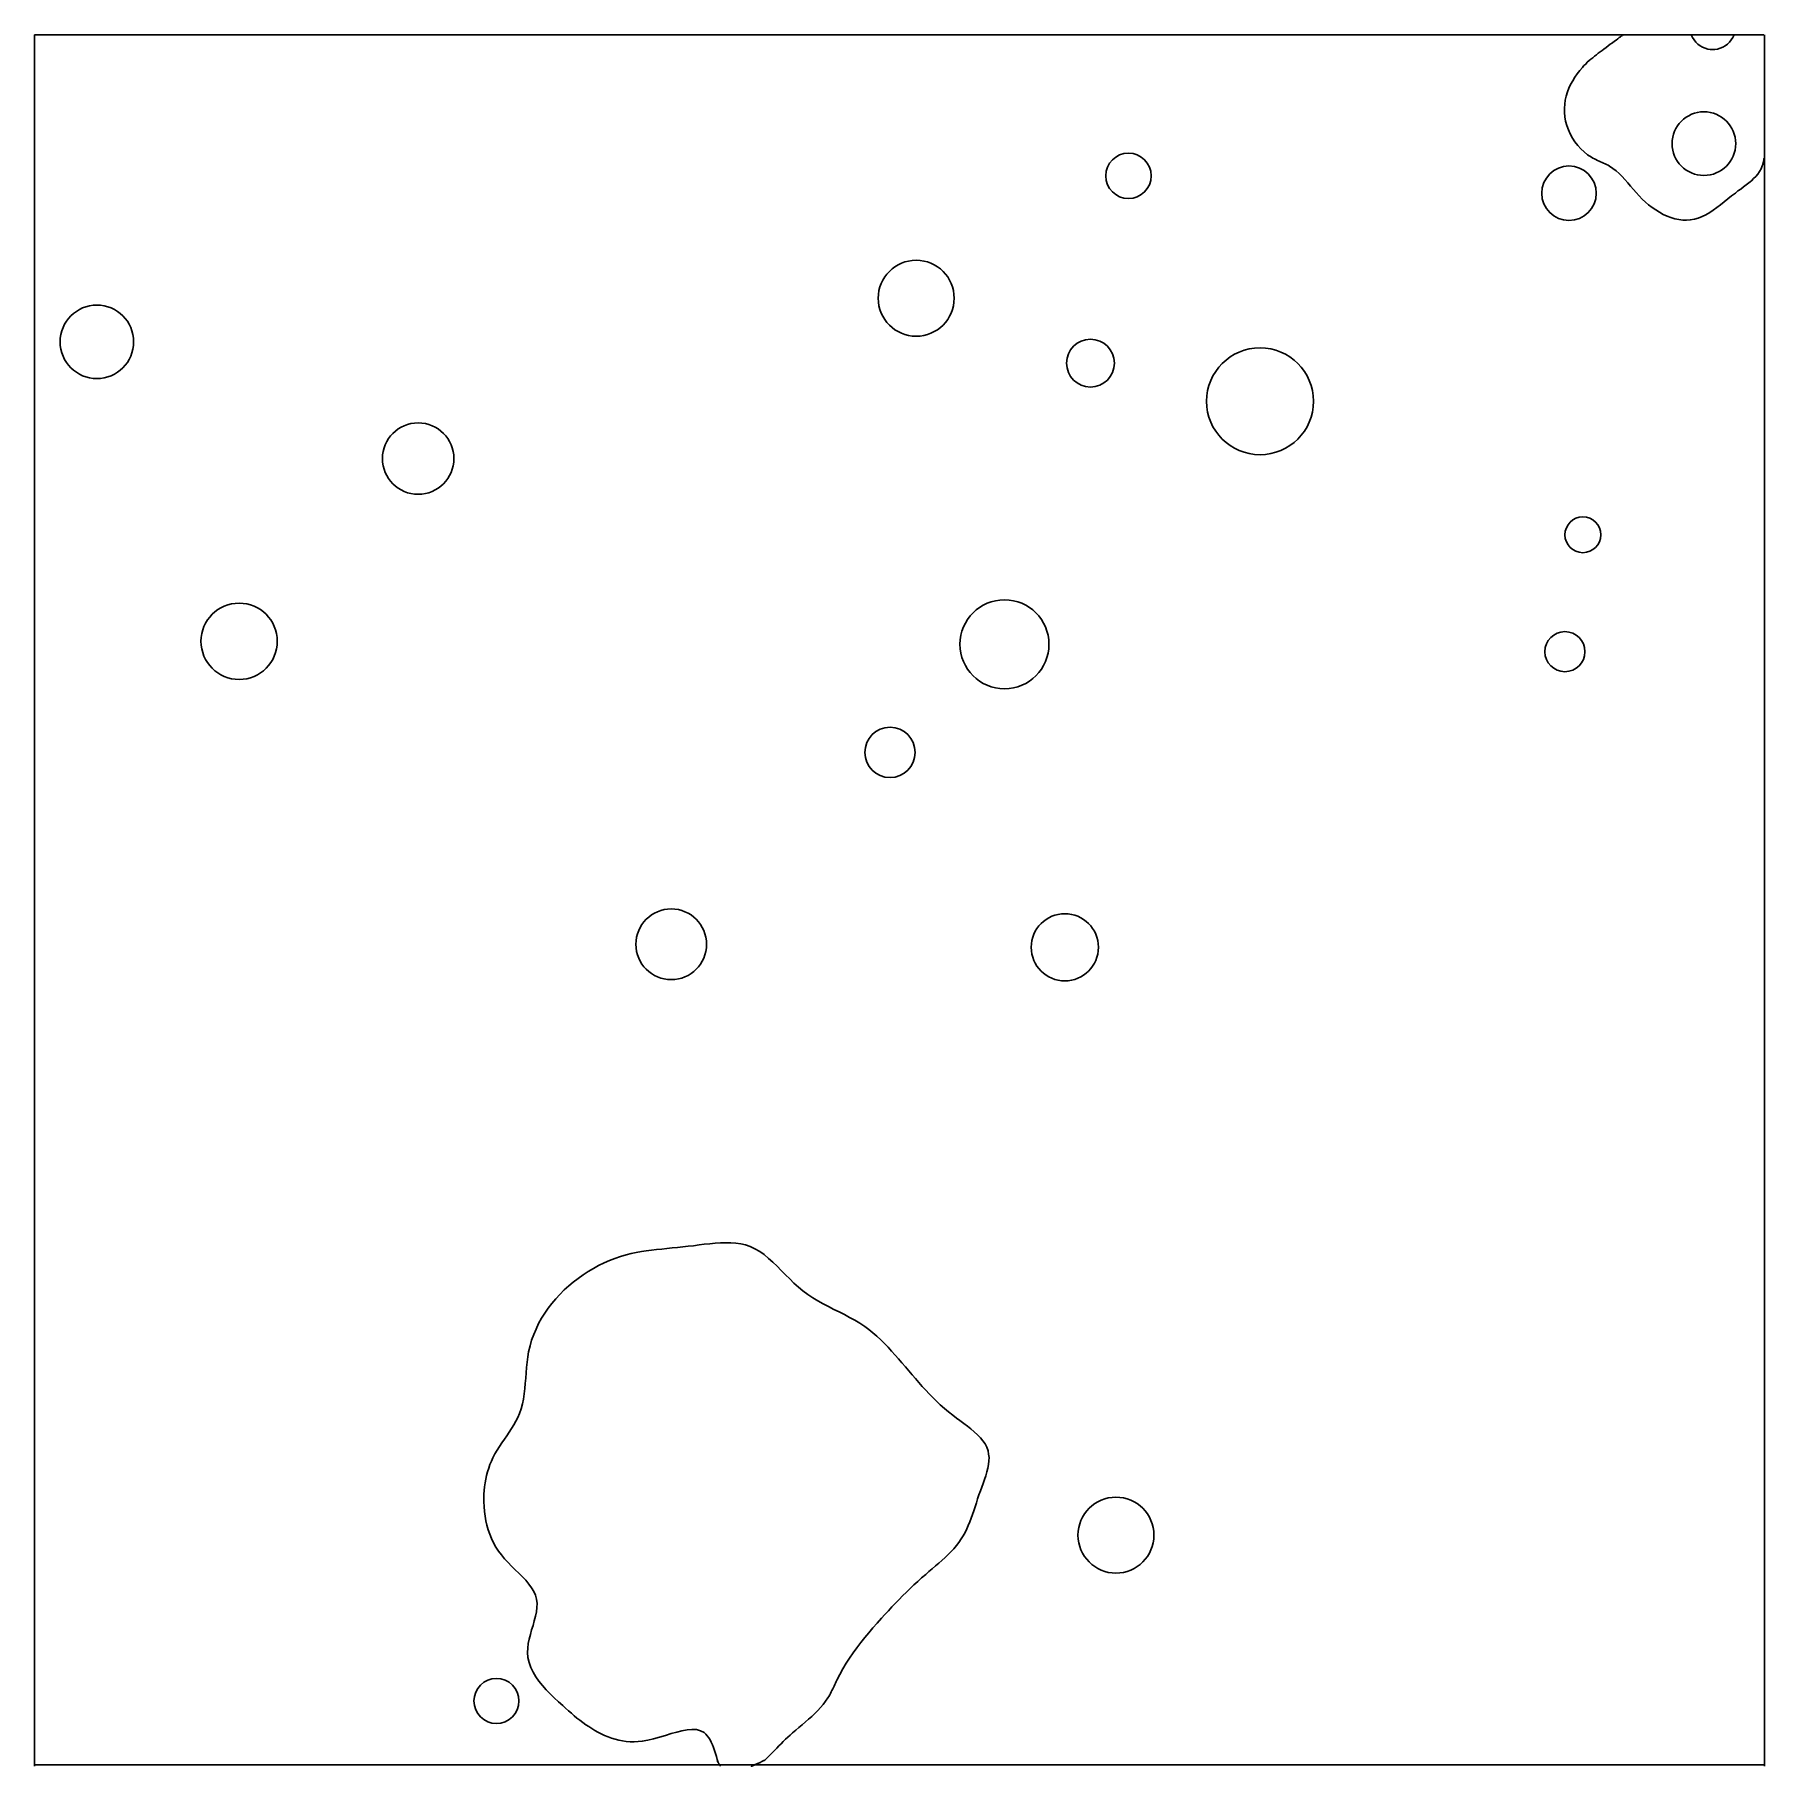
# Model space of a CAD drawing. Extents: x 6.066 to 7.049, y -0.442 to 0.543.
import ezdxf

# ---------------------------------------------------------------- set-up
doc = ezdxf.new("R2010")
doc.units = 0
for name, color, linetype in [('LAYER1', 7, 'CONTINUOUS'), ('LAYER10', 1, 'CONTINUOUS'), ('LAYER12', 5, 'CONTINUOUS')]:
    doc.layers.add(name, color=color, linetype=linetype)

msp = doc.modelspace()

# ---------------------------------------------------------------- linework, layer by layer
at = {"layer": 'LAYER1', "color": 7, "linetype": 'CONTINUOUS'}
for points in [[(6.958, 0.5345), (6.9593, 0.5355), (6.9605, 0.5364), (6.9617, 0.5373), (6.9629, 0.5381), (6.964, 0.539), (6.965, 0.5397), (6.9659, 0.5404), (6.9668, 0.5411), (6.9675, 0.5416), (6.9681, 0.5421), (6.9686, 0.5424), (6.9689, 0.5426), (6.9689, 0.5427), (6.969, 0.5427), (6.969, 0.5427), (6.969, 0.5428), (6.969, 0.5428), (6.969, 0.5428), (6.969, 0.5427), (6.969, 0.5427), (6.969, 0.5427), (6.9689, 0.5427), (6.9689, 0.5427), (6.9689, 0.5426)], [(6.9689, 0.5426), (6.9689, 0.5426), (6.9689, 0.5426), (6.9689, 0.5426), (6.9689, 0.5426), (6.9689, 0.5426), (6.9689, 0.5426), (6.9689, 0.5426), (6.9689, 0.5426), (6.9689, 0.5426), (6.9689, 0.5426), (6.9689, 0.5426), (6.9689, 0.5426), (6.9689, 0.5426), (6.9689, 0.5426), (6.9689, 0.5426), (6.9689, 0.5426), (6.9689, 0.5426), (6.9689, 0.5426), (6.9689, 0.5426), (6.9689, 0.5426), (6.9689, 0.5426), (6.9689, 0.5426), (6.9689, 0.5426), (6.9689, 0.5426)], [(6.9689, 0.5426), (6.9689, 0.5426), (6.9689, 0.5426), (6.9689, 0.5426), (6.9689, 0.5426), (6.9689, 0.5426), (6.9689, 0.5426), (6.9689, 0.5426), (6.9689, 0.5426), (6.9689, 0.5426), (6.9689, 0.5426), (6.9689, 0.5426), (6.9689, 0.5426), (6.9689, 0.5426), (6.9689, 0.5426), (6.9689, 0.5426), (6.9689, 0.5426), (6.9689, 0.5426), (6.9689, 0.5426), (6.9689, 0.5426), (6.9689, 0.5426), (6.9689, 0.5426), (6.9689, 0.5426), (6.9689, 0.5426), (6.9689, 0.5426)], [(7.049, 0.4716), (7.049, 0.4713), (7.0489, 0.471), (7.0488, 0.4707), (7.0488, 0.4704), (7.0487, 0.4701), (7.0486, 0.4698), (7.0485, 0.4695), (7.0485, 0.4692), (7.0484, 0.4689), (7.0483, 0.4686), (7.0482, 0.4684), (7.0481, 0.4681), (7.0474, 0.4665), (7.0466, 0.4649), (7.0456, 0.4635), (7.0445, 0.4622), (7.0432, 0.4609), (7.0419, 0.4597), (7.0405, 0.4585), (7.039, 0.4573), (7.0375, 0.4562), (7.0359, 0.455), (7.0343, 0.4539), (7.0328, 0.4527), (7.0306, 0.4511), (7.0285, 0.4494), (7.0265, 0.4478), (7.0244, 0.4461), (7.0223, 0.4445), (7.0202, 0.443), (7.0182, 0.4417), (7.016, 0.4404), (7.0139, 0.4393), (7.0117, 0.4384), (7.0095, 0.4378), (7.0072, 0.4374), (7.0051, 0.4372), (7.0029, 0.4373), (7.0007, 0.4376), (6.9984, 0.4381), (6.9962, 0.4388), (6.994, 0.4396), (6.9918, 0.4406), (6.9896, 0.4418), (6.9875, 0.4431), (6.9855, 0.4445), (6.9835, 0.446), (6.9817, 0.4476), (6.9798, 0.4493), (6.9781, 0.4511), (6.9764, 0.453), (6.9748, 0.4548), (6.9732, 0.4567), (6.9716, 0.4586), (6.97, 0.4604), (6.9684, 0.4621), (6.9667, 0.4638), (6.965, 0.4653), (6.9631, 0.4667), (6.9612, 0.468), (6.9604, 0.4685), (6.9596, 0.4689), (6.9587, 0.4693), (6.9579, 0.4697), (6.957, 0.4701), (6.9561, 0.4705), (6.9553, 0.4709), (6.9544, 0.4713), (6.9535, 0.4717), (6.9527, 0.4722), (6.9518, 0.4726), (6.951, 0.4731), (6.9488, 0.4745), (6.9468, 0.4761), (6.945, 0.4778), (6.9432, 0.4798), (6.9416, 0.4818), (6.9402, 0.484), (6.9389, 0.4863), (6.9379, 0.4886), (6.937, 0.4911), (6.9363, 0.4936), (6.9358, 0.4961), (6.9356, 0.4986), (6.9356, 0.501), (6.9358, 0.5033), (6.9361, 0.5056), (6.9366, 0.5079), (6.9373, 0.5102), (6.9382, 0.5124), (6.9391, 0.5145), (6.9403, 0.5166), (6.9415, 0.5186), (6.9428, 0.5206), (6.9443, 0.5224), (6.9458, 0.5242), (6.9467, 0.5252), (6.9477, 0.5261), (6.9486, 0.5271), (6.9496, 0.528), (6.9507, 0.5288), (6.9517, 0.5297), (6.9527, 0.5305), (6.9538, 0.5313), (6.9548, 0.5322), (6.9559, 0.533), (6.957, 0.5338), (6.958, 0.5345)], [(6.958, 0.5345), (6.958, 0.5345), (6.958, 0.5345), (6.958, 0.5345), (6.958, 0.5345), (6.958, 0.5345), (6.958, 0.5345), (6.958, 0.5345), (6.958, 0.5345), (6.958, 0.5345), (6.958, 0.5345), (6.958, 0.5345), (6.958, 0.5345), (6.958, 0.5345), (6.958, 0.5345), (6.958, 0.5345), (6.958, 0.5345), (6.958, 0.5345), (6.958, 0.5345), (6.958, 0.5345), (6.958, 0.5345), (6.958, 0.5345), (6.958, 0.5345), (6.958, 0.5345), (6.958, 0.5345)], [(7.049, 0.4716), (7.049, 0.4716), (7.049, 0.4716), (7.049, 0.4716), (7.049, 0.4716), (7.049, 0.4716), (7.049, 0.4716), (7.049, 0.4716), (7.049, 0.4716), (7.049, 0.4716), (7.049, 0.4716), (7.049, 0.4716), (7.049, 0.4716), (7.049, 0.4719), (7.049, 0.4721), (7.049, 0.4723), (7.049, 0.4724), (7.049, 0.4724), (7.049, 0.4724), (7.049, 0.4723), (7.049, 0.4722), (7.049, 0.4721), (7.049, 0.4719), (7.049, 0.4718), (7.049, 0.4716)], [(7.049, 0.4716), (7.049, 0.4716), (7.049, 0.4716), (7.049, 0.4716), (7.049, 0.4716), (7.049, 0.4716), (7.049, 0.4716), (7.049, 0.4716), (7.049, 0.4716), (7.049, 0.4716), (7.049, 0.4716), (7.049, 0.4716), (7.049, 0.4716), (7.049, 0.4716), (7.049, 0.4716), (7.049, 0.4716), (7.049, 0.4716), (7.049, 0.4716), (7.049, 0.4716), (7.049, 0.4716), (7.049, 0.4716), (7.049, 0.4716), (7.049, 0.4716), (7.049, 0.4716), (7.049, 0.4716)]]:
    msp.add_lwpolyline(points, dxfattribs=at)
for centre, radius in [((7.0149, 0.4808), 0.0181), ((6.6877, 0.4625), 0.0129), ((6.9382, 0.4526), 0.0155), ((6.567, 0.3929), 0.0216), ((6.1011, 0.3681), 0.0209), ((6.6661, 0.356), 0.0136), ((6.7625, 0.3343), 0.0304), ((6.2838, 0.3017), 0.0203), ((6.9461, 0.2584), 0.0102), ((6.182, 0.1978), 0.0217), ((6.6172, 0.1961), 0.0253), ((6.9359, 0.1919), 0.0114), ((6.5521, 0.1346), 0.0143), ((6.4277, 0.0255), 0.0201), ((6.6515, 0.0238), 0.0191), ((6.6806, -0.3105), 0.0216), ((6.3283, -0.4048), 0.0128)]:
    msp.add_circle(centre, radius, dxfattribs=at)
for start, end in [(-159.0552, -102.0456), (-77.9548, -20.9451), (-102.0452, -78.64), (-78.64, -77.9547)]:
    msp.add_arc((7.0199, 0.5473), 0.013, start, end, dxfattribs=at)
at = {"layer": 'LAYER10', "color": 1, "linetype": 'CONTINUOUS'}
for points in [[(6.4544, -0.4398), (6.4539, -0.4381), (6.4534, -0.4363), (6.4529, -0.4346), (6.4523, -0.433), (6.4518, -0.4313), (6.4511, -0.4298), (6.4505, -0.4283), (6.4498, -0.427), (6.449, -0.4257), (6.4482, -0.4246), (6.4473, -0.4236), (6.4464, -0.4228), (6.4443, -0.4217), (6.442, -0.4211), (6.4395, -0.421), (6.4368, -0.4212), (6.4338, -0.4217), (6.4308, -0.4225), (6.4276, -0.4234), (6.4244, -0.4244), (6.4211, -0.4254), (6.4177, -0.4264), (6.4144, -0.4271), (6.4112, -0.4277), (6.4089, -0.4279), (6.4066, -0.428), (6.4043, -0.428), (6.4021, -0.4278), (6.4, -0.4275), (6.3979, -0.4271), (6.3958, -0.4266), (6.3938, -0.426), (6.3918, -0.4252), (6.3898, -0.4244), (6.3879, -0.4235), (6.386, -0.4226), (6.3843, -0.4216), (6.3825, -0.4205), (6.3808, -0.4194), (6.3791, -0.4183), (6.3774, -0.4171), (6.3758, -0.4158), (6.3741, -0.4145), (6.3725, -0.4132), (6.3709, -0.4118), (6.3693, -0.4104), (6.3676, -0.4089), (6.366, -0.4074), (6.3636, -0.4053), (6.3612, -0.403), (6.3589, -0.4007), (6.3566, -0.3984), (6.3545, -0.396), (6.3525, -0.3935), (6.3507, -0.391), (6.3492, -0.3884), (6.3479, -0.3857), (6.3469, -0.3829), (6.3462, -0.3801), (6.346, -0.3772), (6.3461, -0.3747), (6.3464, -0.3721), (6.3469, -0.3696), (6.3476, -0.367), (6.3483, -0.3644), (6.3491, -0.3618), (6.3498, -0.3592), (6.3505, -0.3566), (6.351, -0.3541), (6.3513, -0.3517), (6.3514, -0.3493), (6.3511, -0.347), (6.3505, -0.3447), (6.3495, -0.3425), (6.3482, -0.3404), (6.3467, -0.3383), (6.345, -0.3362), (6.3431, -0.3342), (6.3411, -0.3322), (6.339, -0.3302), (6.3369, -0.3282), (6.3349, -0.3261), (6.3329, -0.324), (6.3311, -0.3218), (6.3295, -0.3196), (6.328, -0.3173), (6.3266, -0.3149), (6.3255, -0.3125), (6.3245, -0.31), (6.3236, -0.3075), (6.3229, -0.3049), (6.3223, -0.3023), (6.3218, -0.2997), (6.3215, -0.297), (6.3213, -0.2943), (6.3212, -0.2916), (6.3211, -0.2895), (6.3212, -0.2873), (6.3213, -0.2851), (6.3216, -0.283), (6.3219, -0.2808), (6.3222, -0.2787), (6.3227, -0.2766), (6.3232, -0.2745), (6.3239, -0.2725), (6.3246, -0.2704), (6.3254, -0.2685), (6.3263, -0.2665), (6.3274, -0.2643), (6.3287, -0.2622), (6.33, -0.2601), (6.3314, -0.2581), (6.3328, -0.256), (6.3342, -0.254), (6.3356, -0.2519), (6.3369, -0.2499), (6.3382, -0.2478), (6.3394, -0.2457), (6.3405, -0.2436), (6.3415, -0.2414), (6.3424, -0.2387), (6.3431, -0.2359), (6.3437, -0.2331), (6.3441, -0.2302), (6.3445, -0.2272), (6.3447, -0.2242), (6.345, -0.2212), (6.3452, -0.2182), (6.3454, -0.2152), (6.3457, -0.2122), (6.3461, -0.2092), (6.3466, -0.2062), (6.3474, -0.2029), (6.3483, -0.1997), (6.3495, -0.1964), (6.3508, -0.1933), (6.3523, -0.1902), (6.354, -0.1872), (6.3558, -0.1843), (6.3578, -0.1815), (6.3598, -0.1788), (6.3621, -0.1761), (6.3644, -0.1736), (6.3668, -0.1711), (6.3694, -0.1688), (6.372, -0.1666), (6.3748, -0.1645), (6.3776, -0.1625), (6.3805, -0.1606), (6.3834, -0.1589), (6.3864, -0.1572), (6.3895, -0.1557), (6.3926, -0.1544), (6.3957, -0.1532), (6.3989, -0.1521), (6.4021, -0.1511), (6.4049, -0.1504), (6.4078, -0.1498), (6.4107, -0.1493), (6.4135, -0.1488), (6.4164, -0.1484), (6.4193, -0.1481), (6.4223, -0.1478), (6.4252, -0.1475), (6.4282, -0.1472), (6.4312, -0.1469), (6.4343, -0.1466), (6.4373, -0.1462), (6.4404, -0.1459), (6.4435, -0.1455), (6.4465, -0.1451), (6.4496, -0.1448), (6.4526, -0.1445), (6.4557, -0.1443), (6.4586, -0.1442), (6.4616, -0.1442), (6.4644, -0.1445), (6.4672, -0.1449), (6.4699, -0.1455), (6.4725, -0.1464), (6.4753, -0.1477), (6.478, -0.1492), (6.4806, -0.151), (6.4831, -0.1531), (6.4855, -0.1553), (6.4879, -0.1576), (6.4903, -0.16), (6.4927, -0.1624), (6.4951, -0.1648), (6.4975, -0.1672), (6.5, -0.1695), (6.5026, -0.1716), (6.5054, -0.1737), (6.5082, -0.1756), (6.5111, -0.1773), (6.5141, -0.179), (6.5171, -0.1805), (6.5201, -0.1821), (6.5231, -0.1836), (6.5262, -0.1851), (6.5291, -0.1867), (6.5321, -0.1883), (6.5349, -0.19), (6.5377, -0.1919), (6.5401, -0.1936), (6.5424, -0.1954), (6.5446, -0.1974), (6.5468, -0.1994), (6.5489, -0.2015), (6.551, -0.2036), (6.553, -0.2058), (6.555, -0.2081), (6.557, -0.2103), (6.5589, -0.2126), (6.5609, -0.2148), (6.5628, -0.2171), (6.5647, -0.2193), (6.5666, -0.2215), (6.5685, -0.2237), (6.5704, -0.2259), (6.5724, -0.228), (6.5744, -0.2301), (6.5764, -0.2322), (6.5786, -0.2343), (6.5807, -0.2364), (6.583, -0.2384), (6.5854, -0.2404), (6.5878, -0.2423), (6.5899, -0.2439), (6.5919, -0.2454), (6.594, -0.247), (6.5961, -0.2485), (6.5981, -0.2501), (6.6, -0.2517), (6.6018, -0.2534), (6.6035, -0.2551), (6.6049, -0.2568), (6.6062, -0.2586), (6.6071, -0.2605), (6.6079, -0.2625), (6.6082, -0.2644), (6.6084, -0.2663), (6.6083, -0.2683), (6.6081, -0.2703), (6.6077, -0.2724), (6.6072, -0.2745), (6.6066, -0.2767), (6.6059, -0.2789), (6.6051, -0.2811), (6.6043, -0.2833), (6.6035, -0.2854), (6.6027, -0.2876), (6.6019, -0.2899), (6.6012, -0.2922), (6.6005, -0.2944), (6.5997, -0.2966), (6.599, -0.2988), (6.5982, -0.3009), (6.5974, -0.303), (6.5966, -0.305), (6.5957, -0.307), (6.5948, -0.309), (6.5937, -0.3109), (6.5926, -0.3127), (6.5913, -0.3146), (6.5899, -0.3164), (6.5884, -0.3182), (6.5868, -0.3199), (6.5851, -0.3216), (6.5834, -0.3232), (6.5816, -0.3249), (6.5798, -0.3265), (6.5779, -0.328), (6.5761, -0.3296), (6.5742, -0.3312), (6.5724, -0.3328), (6.5701, -0.3348), (6.5679, -0.3368), (6.5657, -0.3388), (6.5636, -0.3408), (6.5614, -0.3429), (6.5593, -0.345), (6.5573, -0.3471), (6.5552, -0.3492), (6.5532, -0.3513), (6.5512, -0.3535), (6.5492, -0.3556), (6.5472, -0.3578), (6.5448, -0.3605), (6.5424, -0.3632), (6.5401, -0.366), (6.5378, -0.3688), (6.5355, -0.3716), (6.5333, -0.3745), (6.5312, -0.3774), (6.5291, -0.3804), (6.5272, -0.3834), (6.5253, -0.3865)], [(6.5253, -0.3865), (6.5236, -0.3897), (6.5219, -0.3929), (6.5215, -0.3938), (6.5211, -0.3946), (6.5207, -0.3955), (6.5203, -0.3963), (6.5199, -0.3972), (6.5195, -0.398), (6.5191, -0.3989), (6.5187, -0.3997), (6.5182, -0.4005), (6.5178, -0.4014), (6.5173, -0.4022), (6.5168, -0.403), (6.5155, -0.4049), (6.5141, -0.4068), (6.5126, -0.4086), (6.511, -0.4103), (6.5093, -0.412), (6.5076, -0.4136), (6.5058, -0.4152), (6.504, -0.4167), (6.5021, -0.4183), (6.5003, -0.4199), (6.4985, -0.4214), (6.4967, -0.423), (6.4953, -0.4242), (6.494, -0.4254), (6.4927, -0.4266), (6.4914, -0.4279), (6.4902, -0.4291), (6.4889, -0.4304), (6.4877, -0.4316), (6.4864, -0.4329), (6.4852, -0.4342), (6.484, -0.4355), (6.4827, -0.4367), (6.4815, -0.438)], [(6.4556, -0.4418), (6.4555, -0.4416), (6.4554, -0.4414), (6.4553, -0.4412), (6.4552, -0.4411), (6.4551, -0.4409), (6.455, -0.4407), (6.4548, -0.4405), (6.4547, -0.4404), (6.4547, -0.4402), (6.4546, -0.4401), (6.4545, -0.4399), (6.4544, -0.4398), (6.4543, -0.4396), (6.4542, -0.4395), (6.4542, -0.4394), (6.4541, -0.4394), (6.4541, -0.4393), (6.4541, -0.4394), (6.4541, -0.4394), (6.4542, -0.4395), (6.4542, -0.4395), (6.4543, -0.4396), (6.4544, -0.4397), (6.4544, -0.4398)], [(6.4783, -0.4398), (6.4778, -0.44), (6.4773, -0.4402), (6.4768, -0.4404), (6.4764, -0.4406), (6.476, -0.4408), (6.4755, -0.441), (6.4752, -0.4412), (6.4748, -0.4414), (6.4745, -0.4415), (6.4742, -0.4416), (6.4739, -0.4417), (6.4737, -0.4418), (6.4736, -0.4419), (6.4735, -0.4419), (6.4734, -0.442), (6.4734, -0.442), (6.4733, -0.442), (6.4734, -0.442), (6.4734, -0.442), (6.4734, -0.442), (6.4735, -0.4419), (6.4736, -0.4419), (6.4736, -0.4419), (6.4737, -0.4418)], [(6.4815, -0.438), (6.4812, -0.4382), (6.4809, -0.4384), (6.4805, -0.4386), (6.4802, -0.4387), (6.4799, -0.4389), (6.4796, -0.4391), (6.4793, -0.4392), (6.4791, -0.4394), (6.4788, -0.4395), (6.4786, -0.4396), (6.4784, -0.4397), (6.4783, -0.4398), (6.4781, -0.4399), (6.478, -0.44), (6.4779, -0.44), (6.4779, -0.44), (6.4778, -0.4401), (6.4779, -0.44), (6.4779, -0.44), (6.4779, -0.44), (6.478, -0.44), (6.4781, -0.4399), (6.4782, -0.4399), (6.4783, -0.4398)]]:
    msp.add_lwpolyline(points, dxfattribs=at)
at = {"layer": 'LAYER12', "color": 5, "linetype": 'CONTINUOUS'}
for points in [[(6.0657, 0.5426), (7.049, 0.5426)], [(6.0657, 0.5345), (6.0657, 0.5426)], [(7.049, 0.5426), (7.049, 0.5426)], [(7.0493, 0.5345), (7.0493, 0.5426)], [(6.0657, 0.5345), (6.0657, -0.4398)], [(7.0493, -0.4398), (7.0493, 0.5345)], [(6.0657, -0.4398), (6.0657, -0.4418)], [(7.049, -0.4411), (6.0657, -0.4411)], [(7.0493, -0.4418), (7.0493, -0.4398)]]:
    msp.add_lwpolyline(points, dxfattribs=at)

doc.saveas('drawing.dxf')
